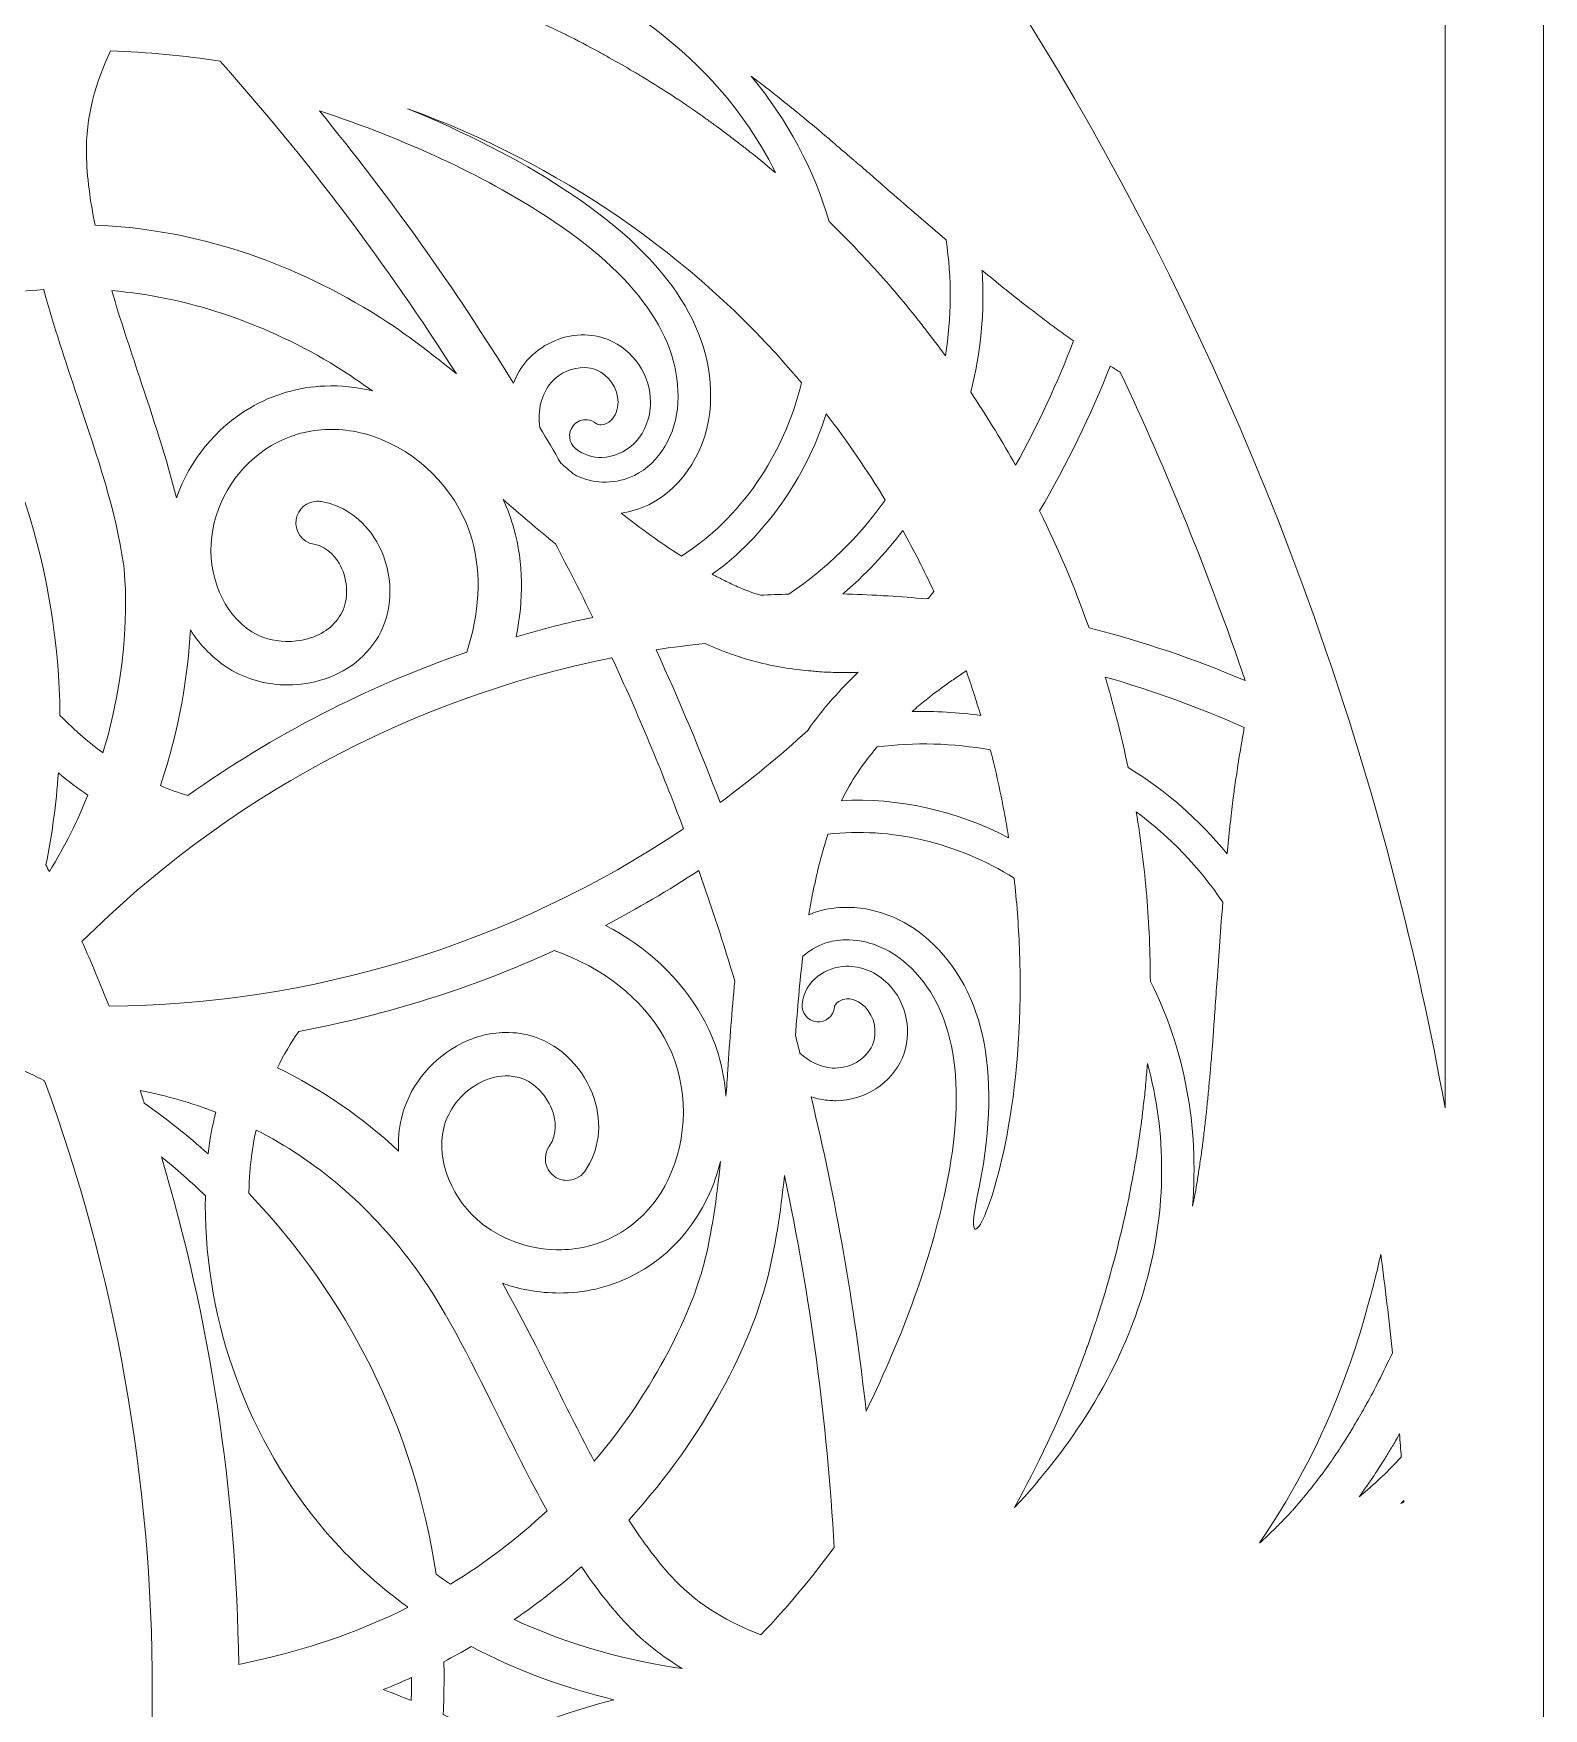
# Model space of a CAD drawing. Header units: millimetres. Extents: x -131 to 670, y -112 to 1620.
# Drawn here: x 578.1 to 670.2, y 1301.1 to 1403.3 of the extents above; entities that cross this region are included whole.
import ezdxf

# ---------------------------------------------------------------- set-up
doc = ezdxf.new("R2010")
doc.units = ezdxf.units.MM
doc.header["$MEASUREMENT"] = 0
doc.layers.add('Layer 3', color=7, linetype='Continuous')

msp = doc.modelspace()

# ---------------------------------------------------------------- linework, layer by layer
at = {"layer": 'Layer 3', "lineweight": 0}
msp.add_lwpolyline([(284.88, 1619.63), (284.88, 1058.4), (670.17, 1058.4), (670.17, 1619.63), (284.88, 1619.63)], dxfattribs=at)
for points, knots in [([(664.17, 1337.73), (662.47, 1347.13), (660.05, 1356.47), (656.89, 1365.67), (642.47, 1407.67), (614.36, 1442.49), (576.86, 1465.25), (576.86, 1465.25), (577.51, 1466.66), (577.51, 1466.66), (577.51, 1466.66), (576.94, 1466.95), (576.94, 1466.95), (576.94, 1466.95), (584.19, 1482.77), (584.19, 1482.77), (584.19, 1482.77), (584.76, 1482.49), (584.76, 1482.49), (584.76, 1482.49), (586.51, 1486.3), (586.51, 1486.3), (586.51, 1486.3), (585.94, 1486.59), (585.94, 1486.59), (585.94, 1486.59), (596.94, 1510.6), (596.94, 1510.6), (606.35, 1505.63), (615.52, 1499.57), (624.23, 1492.56), (624.23, 1492.56), (627.59, 1479.8), (627.59, 1479.8), (627.59, 1479.8), (632.65, 1481.12), (632.65, 1481.12), (632.65, 1481.12), (631.19, 1486.68), (631.19, 1486.68), (643.83, 1475.42), (655.15, 1462.19), (664.17, 1448.13), (664.17, 1448.13), (664.17, 1337.73), (664.17, 1337.73)], [0, 0, 0, 0, 1, 1, 1, 2, 2, 2, 3, 3, 3, 4, 4, 4, 5, 5, 5, 6, 6, 6, 7, 7, 7, 8, 8, 8, 9, 9, 9, 10, 10, 10, 11, 11, 11, 12, 12, 12, 13, 13, 13, 14, 14, 14, 15, 15, 15, 15]), ([(613.19, 1405.34), (617.68, 1402.82), (621.24, 1399.04), (623.34, 1394.77), (623.33, 1394.77), (623.33, 1394.78), (623.32, 1394.78), (622.74, 1395.28), (622.15, 1395.75), (621.55, 1396.22), (621.37, 1396.36), (621.19, 1396.5), (621.01, 1396.64), (620.56, 1396.99), (620.11, 1397.33), (619.65, 1397.66), (619.47, 1397.79), (619.28, 1397.93), (619.1, 1398.06), (618.47, 1398.5), (617.85, 1398.94), (617.21, 1399.36), (617.2, 1399.36), (617.2, 1399.37), (617.19, 1399.37), (616.56, 1399.79), (615.91, 1400.19), (615.26, 1400.59), (615.07, 1400.71), (614.87, 1400.82), (614.67, 1400.94), (614.19, 1401.23), (613.7, 1401.51), (613.2, 1401.78), (613, 1401.9), (612.8, 1402.01), (612.6, 1402.12), (611.93, 1402.48), (611.26, 1402.84), (610.57, 1403.18), (610.57, 1403.19), (610.56, 1403.19), (610.55, 1403.19), (609.87, 1403.53), (609.18, 1403.86), (608.48, 1404.17), (608.27, 1404.27), (608.06, 1404.36), (607.85, 1404.46), (607.33, 1404.69), (606.81, 1404.91), (606.28, 1405.13), (606.07, 1405.21), (605.86, 1405.3), (605.65, 1405.39), (604.93, 1405.67), (604.21, 1405.95), (603.49, 1406.21), (603.48, 1406.21), (603.48, 1406.21), (603.47, 1406.22), (602.75, 1406.48), (602.01, 1406.72), (601.28, 1406.96), (601.06, 1407.03), (600.84, 1407.09), (600.62, 1407.16), (600.07, 1407.33), (599.51, 1407.49), (598.96, 1407.65), (598.74, 1407.71), (598.51, 1407.78), (598.29, 1407.84), (597.54, 1408.04), (596.78, 1408.23), (596.02, 1408.41), (596.01, 1408.41), (596.01, 1408.41), (596.01, 1408.41), (597.32, 1408.59), (598.61, 1408.68), (599.9, 1408.69), (602.06, 1408.71), (604.2, 1408.49), (606.31, 1408.05), (606.76, 1407.95), (607.19, 1407.84), (607.63, 1407.73), (609.49, 1407.14), (611.36, 1406.36), (613.19, 1405.34)], [0, 0, 0, 0, 1, 1, 1, 2, 2, 2, 3, 3, 3, 4, 4, 4, 5, 5, 5, 6, 6, 6, 7, 7, 7, 8, 8, 8, 9, 9, 9, 10, 10, 10, 11, 11, 11, 12, 12, 12, 13, 13, 13, 14, 14, 14, 15, 15, 15, 16, 16, 16, 17, 17, 17, 18, 18, 18, 19, 19, 19, 20, 20, 20, 21, 21, 21, 22, 22, 22, 23, 23, 23, 24, 24, 24, 25, 25, 25, 26, 26, 26, 27, 27, 27, 28, 28, 28, 29, 29, 29, 30, 30, 30, 30]), ([(589.48, 1401.57), (594.82, 1395.56), (599.63, 1389.17), (603.89, 1382.49), (602, 1384.04), (600.13, 1385.44), (598.21, 1386.57), (592.98, 1389.66), (587.49, 1391.33), (581.85, 1391.57), (581.55, 1393.05), (581.35, 1394.5), (581.32, 1395.89), (581.26, 1398.14), (581.9, 1400.3), (582.79, 1402.2), (585.05, 1402.12), (587.28, 1401.9), (589.48, 1401.57)], [0, 0, 0, 0, 1, 1, 1, 2, 2, 2, 3, 3, 3, 4, 4, 4, 5, 5, 5, 6, 6, 6, 6]), ([(633.7, 1383.6), (633.26, 1384.21), (632.8, 1384.81), (632.33, 1385.41), (632.24, 1385.53), (632.14, 1385.65), (632.05, 1385.77), (631.58, 1386.36), (631.11, 1386.94), (630.62, 1387.51), (630.62, 1387.51), (630.62, 1387.51), (630.62, 1387.51), (630.15, 1388.06), (629.68, 1388.59), (629.2, 1389.11), (629.03, 1389.3), (628.86, 1389.48), (628.69, 1389.67), (628.32, 1390.06), (627.95, 1390.45), (627.57, 1390.83), (627.25, 1391.15), (626.94, 1391.47), (626.61, 1391.78), (625.71, 1394.95), (624.07, 1397.98), (621.86, 1400.65), (622.18, 1400.41), (622.51, 1400.16), (622.83, 1399.91), (622.87, 1399.88), (622.9, 1399.86), (622.93, 1399.83), (623.6, 1399.31), (624.28, 1398.77), (624.96, 1398.2), (624.97, 1398.2), (624.97, 1398.2), (624.98, 1398.19), (625.3, 1397.92), (625.63, 1397.65), (625.96, 1397.37), (626, 1397.34), (626.04, 1397.31), (626.08, 1397.27), (626.75, 1396.7), (627.43, 1396.12), (628.12, 1395.53), (628.17, 1395.49), (628.21, 1395.45), (628.26, 1395.41), (628.56, 1395.15), (628.86, 1394.89), (629.16, 1394.63), (629.22, 1394.57), (629.29, 1394.52), (629.35, 1394.46), (629.68, 1394.18), (630.01, 1393.89), (630.34, 1393.6), (630.34, 1393.6), (630.34, 1393.6), (630.34, 1393.6), (631.47, 1392.62), (632.6, 1391.64), (633.74, 1390.66), (633.74, 1390.66), (633.74, 1390.66), (633.74, 1390.66), (634.1, 1388.32), (634.09, 1385.92), (633.7, 1383.6)], [0, 0, 0, 0, 1, 1, 1, 2, 2, 2, 3, 3, 3, 4, 4, 4, 5, 5, 5, 6, 6, 6, 7, 7, 7, 8, 8, 8, 9, 9, 9, 10, 10, 10, 11, 11, 11, 12, 12, 12, 13, 13, 13, 14, 14, 14, 15, 15, 15, 16, 16, 16, 17, 17, 17, 18, 18, 18, 19, 19, 19, 20, 20, 20, 21, 21, 21, 22, 22, 22, 23, 23, 23, 24, 24, 24, 24]), ([(609.32, 1392.13), (614.88, 1388.52), (617.6, 1384.68), (617.39, 1380.73), (617.29, 1378.78), (616.25, 1377.04), (614.74, 1376.3), (614.21, 1376.04), (613.61, 1375.9), (613.01, 1375.89), (612.41, 1375.89), (611.81, 1376), (611.27, 1376.25), (611.18, 1376.29), (611.1, 1376.34), (611.01, 1376.39), (610.76, 1376.61), (610.5, 1376.82), (610.25, 1377.04), (609.84, 1377.77), (609.41, 1378.5), (608.98, 1379.23), (608.81, 1380.24), (609.07, 1381.29), (609.68, 1381.99), (610.19, 1382.57), (610.98, 1382.9), (611.71, 1382.88), (611.95, 1382.87), (612.19, 1382.83), (612.41, 1382.74), (613.18, 1382.43), (613.74, 1381.6), (613.74, 1380.77), (613.74, 1380.32), (613.57, 1379.9), (613.3, 1379.64), (613.15, 1379.5), (612.92, 1379.4), (612.72, 1379.39), (612.6, 1379.38), (612.49, 1379.41), (612.4, 1379.47), (612.24, 1379.6), (612.06, 1379.68), (611.87, 1379.69), (611.55, 1379.72), (611.22, 1379.6), (611.01, 1379.33), (610.66, 1378.91), (610.73, 1378.28), (611.15, 1377.94), (611.64, 1377.54), (612.2, 1377.38), (612.76, 1377.4), (613.48, 1377.42), (614.17, 1377.74), (614.66, 1378.19), (615.33, 1378.82), (615.72, 1379.76), (615.72, 1380.77), (615.72, 1382.41), (614.66, 1383.97), (613.14, 1384.58), (612.62, 1384.79), (612.06, 1384.88), (611.5, 1384.87), (610.27, 1384.83), (609.04, 1384.28), (608.18, 1383.3), (607.83, 1382.89), (607.56, 1382.43), (607.36, 1381.93), (603.81, 1387.69), (599.86, 1393.24), (595.53, 1398.54), (600.81, 1396.79), (605.45, 1394.64), (609.32, 1392.13)], [0, 0, 0, 0, 1, 1, 1, 2, 2, 2, 3, 3, 3, 4, 4, 4, 5, 5, 5, 6, 6, 6, 7, 7, 7, 8, 8, 8, 9, 9, 9, 10, 10, 10, 11, 11, 11, 12, 12, 12, 13, 13, 13, 14, 14, 14, 15, 15, 15, 16, 16, 16, 17, 17, 17, 18, 18, 18, 19, 19, 19, 20, 20, 20, 21, 21, 21, 22, 22, 22, 23, 23, 23, 24, 24, 24, 25, 25, 25, 26, 26, 26, 26]), ([(610.4, 1393.79), (607.6, 1395.61), (604.42, 1397.23), (600.91, 1398.67), (610.07, 1395.34), (618.26, 1389.77), (624.58, 1382.36), (624.67, 1382.26), (624.75, 1382.16), (624.84, 1382.05), (624.87, 1382.02), (624.9, 1381.98), (624.93, 1381.94), (623.86, 1377.56), (621.19, 1373.64), (617.6, 1371.38), (617.6, 1371.38), (617.6, 1371.38), (617.6, 1371.38), (616.7, 1371.95), (615.8, 1372.58), (614.91, 1373.25), (614.89, 1373.27), (614.87, 1373.28), (614.84, 1373.3), (614.55, 1373.52), (614.26, 1373.75), (613.96, 1373.98), (613.96, 1373.98), (613.95, 1373.99), (613.94, 1373.99), (614.52, 1374.09), (615.08, 1374.26), (615.61, 1374.51), (617.75, 1375.57), (619.23, 1377.96), (619.37, 1380.63), (619.62, 1385.34), (616.6, 1389.77), (610.4, 1393.79)], [0, 0, 0, 0, 1, 1, 1, 2, 2, 2, 3, 3, 3, 4, 4, 4, 5, 5, 5, 6, 6, 6, 7, 7, 7, 8, 8, 8, 9, 9, 9, 10, 10, 10, 11, 11, 11, 12, 12, 12, 13, 13, 13, 13]), ([(635.94, 1388.81), (635.94, 1388.81), (635.95, 1388.81), (635.95, 1388.8), (636.4, 1388.43), (636.85, 1388.06), (637.31, 1387.69), (637.34, 1387.67), (637.37, 1387.65), (637.39, 1387.63), (637.82, 1387.28), (638.25, 1386.94), (638.69, 1386.6), (638.85, 1386.48), (639.01, 1386.36), (639.17, 1386.24), (639.48, 1386), (639.78, 1385.77), (640.09, 1385.53), (640.57, 1385.18), (641.04, 1384.84), (641.52, 1384.5), (640.52, 1381.91), (639.34, 1379.38), (637.98, 1376.92), (637.59, 1377.63), (637.17, 1378.33), (636.75, 1379.03), (636.7, 1379.11), (636.65, 1379.19), (636.6, 1379.27), (636.17, 1379.98), (635.72, 1380.68), (635.25, 1381.38), (635.87, 1383.79), (636.1, 1386.31), (635.94, 1388.81)], [0, 0, 0, 0, 1, 1, 1, 2, 2, 2, 3, 3, 3, 4, 4, 4, 5, 5, 5, 6, 6, 6, 7, 7, 7, 8, 8, 8, 9, 9, 9, 10, 10, 10, 11, 11, 11, 12, 12, 12, 12]), ([(583.58, 1370.9), (583.62, 1370.6), (584.26, 1365.68), (582.33, 1359.38), (581.92, 1359.68), (581.51, 1360), (581.11, 1360.35), (580.63, 1360.76), (580.17, 1361.21), (579.71, 1361.66), (579.62, 1370.47), (576.89, 1378.86), (571.89, 1385.93), (571.93, 1386.13), (571.96, 1386.33), (572, 1386.52), (574.26, 1387.14), (576.5, 1387.51), (578.72, 1387.63), (579.32, 1385.43), (580.06, 1383.23), (580.78, 1381.07), (582, 1377.43), (583.15, 1374), (583.58, 1370.9)], [0, 0, 0, 0, 1, 1, 1, 2, 2, 2, 3, 3, 3, 4, 4, 4, 5, 5, 5, 6, 6, 6, 7, 7, 7, 8, 8, 8, 8]), ([(595.86, 1381.75), (594.26, 1381.69), (592.71, 1381.24), (591.28, 1380.41), (589.21, 1379.2), (587.61, 1377.2), (586.81, 1374.93), (586.22, 1377.31), (585.4, 1379.77), (584.55, 1382.32), (583.97, 1384.06), (583.38, 1385.82), (582.87, 1387.57), (587.43, 1387.17), (591.88, 1385.71), (596.2, 1383.16), (597.05, 1382.65), (597.9, 1382.07), (598.77, 1381.45), (597.8, 1381.69), (596.82, 1381.79), (595.86, 1381.75)], [0, 0, 0, 0, 1, 1, 1, 2, 2, 2, 3, 3, 3, 4, 4, 4, 5, 5, 5, 6, 6, 6, 7, 7, 7, 7]), ([(642.46, 1367.01), (641.6, 1369.44), (640.59, 1371.82), (639.45, 1374.13), (641.12, 1376.99), (642.56, 1379.95), (643.76, 1382.97), (643.96, 1382.84), (644.17, 1382.72), (644.37, 1382.59), (647.26, 1376.46), (649.8, 1370.18), (651.99, 1363.78), (648.92, 1365.09), (645.74, 1366.17), (642.46, 1367.01)], [0, 0, 0, 0, 1, 1, 1, 2, 2, 2, 3, 3, 3, 4, 4, 4, 5, 5, 5, 5]), ([(624.16, 1369.06), (623.58, 1369.04), (623, 1369.02), (622.42, 1368.99), (621.95, 1369.14), (621.48, 1369.31), (621.02, 1369.51), (620.76, 1369.63), (620.5, 1369.75), (620.24, 1369.88), (619.99, 1370.01), (619.74, 1370.13), (619.49, 1370.27), (619.49, 1370.27), (619.49, 1370.27), (619.49, 1370.27), (622.7, 1372.59), (625.16, 1376.1), (626.44, 1380.05), (627.74, 1378.36), (628.93, 1376.61), (630.03, 1374.8), (628.44, 1372.55), (626.43, 1370.59), (624.16, 1369.06)], [0, 0, 0, 0, 1, 1, 1, 2, 2, 2, 3, 3, 3, 4, 4, 4, 5, 5, 5, 6, 6, 6, 7, 7, 7, 8, 8, 8, 8]), ([(604.51, 1365.51), (598.4, 1363.42), (592.68, 1360.45), (587.51, 1356.77), (586.95, 1356.94), (586.39, 1357.14), (585.83, 1357.38), (587, 1360.86), (587.52, 1364.16), (587.66, 1366.88), (588.27, 1365.93), (589.07, 1365.11), (590.01, 1364.52), (590.99, 1363.91), (592.16, 1363.57), (593.36, 1363.52), (594.08, 1363.5), (594.8, 1363.58), (595.51, 1363.78), (597.19, 1364.24), (598.53, 1365.3), (599.27, 1366.75), (600.05, 1368.29), (600.02, 1370.29), (599.18, 1371.97), (598.43, 1373.45), (597.14, 1374.45), (595.64, 1374.71), (595.55, 1374.72), (595.46, 1374.73), (595.37, 1374.72), (594.75, 1374.7), (594.22, 1374.25), (594.11, 1373.62), (593.99, 1372.9), (594.47, 1372.22), (595.19, 1372.1), (596.1, 1371.94), (596.6, 1371.2), (596.82, 1370.78), (597.27, 1369.87), (597.31, 1368.73), (596.91, 1367.95), (596.51, 1367.17), (595.76, 1366.59), (594.8, 1366.33), (594.37, 1366.21), (593.92, 1366.16), (593.47, 1366.17), (592.73, 1366.19), (592, 1366.4), (591.41, 1366.76), (589.67, 1367.85), (588.66, 1370.25), (588.96, 1372.58), (589.24, 1374.85), (590.64, 1376.97), (592.61, 1378.12), (593.62, 1378.71), (594.72, 1379.04), (595.86, 1379.1), (596.99, 1379.16), (598.17, 1378.96), (599.32, 1378.49), (601.98, 1377.41), (604.1, 1375.06), (604.84, 1372.37), (605.43, 1370.24), (605.29, 1367.82), (604.51, 1365.51)], [0, 0, 0, 0, 1, 1, 1, 2, 2, 2, 3, 3, 3, 4, 4, 4, 5, 5, 5, 6, 6, 6, 7, 7, 7, 8, 8, 8, 9, 9, 9, 10, 10, 10, 11, 11, 11, 12, 12, 12, 13, 13, 13, 14, 14, 14, 15, 15, 15, 16, 16, 16, 17, 17, 17, 18, 18, 18, 19, 19, 19, 20, 20, 20, 21, 21, 21, 22, 22, 22, 23, 23, 23, 23]), ([(607.39, 1373.07), (607.22, 1373.67), (607, 1374.26), (606.73, 1374.83), (607.78, 1373.92), (608.84, 1373.01), (609.92, 1372.13), (610.7, 1370.65), (611.47, 1369.15), (612.2, 1367.64), (610.62, 1367.31), (609.06, 1366.91), (607.52, 1366.46), (608, 1368.7), (607.97, 1370.96), (607.39, 1373.07)], [0, 0, 0, 0, 1, 1, 1, 2, 2, 2, 3, 3, 3, 4, 4, 4, 5, 5, 5, 5]), ([(629.81, 1368.97), (629.02, 1369.02), (628.23, 1369.05), (627.44, 1369.07), (628.8, 1370.22), (630.03, 1371.52), (631.11, 1372.94), (631.44, 1372.34), (631.76, 1371.73), (632.08, 1371.12), (632.08, 1371.11), (632.08, 1371.1), (632.09, 1371.09), (632.4, 1370.47), (632.71, 1369.85), (633, 1369.22), (632.89, 1369.08), (632.79, 1368.94), (632.68, 1368.8), (632.62, 1368.79), (632.57, 1368.78), (632.51, 1368.77), (631.75, 1368.84), (630.98, 1368.9), (630.21, 1368.95), (630.08, 1368.96), (629.94, 1368.96), (629.81, 1368.97)], [0, 0, 0, 0, 1, 1, 1, 2, 2, 2, 3, 3, 3, 4, 4, 4, 5, 5, 5, 6, 6, 6, 7, 7, 7, 8, 8, 8, 9, 9, 9, 9]), ([(624.82, 1364.44), (624.83, 1364.44), (624.83, 1364.44), (624.84, 1364.44), (625.06, 1364.41), (625.29, 1364.39), (625.52, 1364.37), (625.64, 1364.36), (625.77, 1364.35), (625.9, 1364.34), (626.08, 1364.32), (626.26, 1364.31), (626.44, 1364.3), (626.63, 1364.3), (626.82, 1364.29), (627.01, 1364.28), (627.14, 1364.28), (627.28, 1364.28), (627.41, 1364.28), (627.74, 1364.27), (628.07, 1364.28), (628.39, 1364.29), (627.29, 1363.25), (626.23, 1362.07), (625.31, 1360.75), (623.59, 1359.17), (621.8, 1357.7), (619.96, 1356.34), (618.77, 1359.49), (617.46, 1362.6), (616.06, 1365.66), (617.05, 1365.82), (618.05, 1365.94), (619.05, 1366.05), (619.17, 1366), (619.29, 1365.94), (619.41, 1365.89), (619.71, 1365.75), (620.02, 1365.63), (620.32, 1365.52), (620.6, 1365.41), (620.89, 1365.32), (621.17, 1365.23), (621.17, 1365.23), (621.17, 1365.23), (621.17, 1365.23), (621.17, 1365.23), (621.18, 1365.2), (621.18, 1365.2), (621.19, 1365.21), (621.2, 1365.21), (621.21, 1365.22), (621.21, 1365.22), (621.21, 1365.21), (621.21, 1365.21), (622.41, 1364.83), (623.62, 1364.58), (624.82, 1364.44)], [0, 0, 0, 0, 1, 1, 1, 2, 2, 2, 3, 3, 3, 4, 4, 4, 5, 5, 5, 6, 6, 6, 7, 7, 7, 8, 8, 8, 9, 9, 9, 10, 10, 10, 11, 11, 11, 12, 12, 12, 13, 13, 13, 14, 14, 14, 15, 15, 15, 16, 16, 16, 17, 17, 17, 18, 18, 18, 19, 19, 19, 19]), ([(613.37, 1365.18), (614.95, 1361.76), (616.41, 1358.29), (617.73, 1354.75), (607.18, 1347.65), (594.95, 1344.03), (582.7, 1343.92), (582.18, 1345.25), (581.63, 1346.57), (581.05, 1347.87), (589.75, 1356.51), (600.91, 1362.67), (613.37, 1365.18)], [0, 0, 0, 0, 1, 1, 1, 2, 2, 2, 3, 3, 3, 4, 4, 4, 4]), ([(635.43, 1363.02), (635.44, 1363.02), (635.44, 1363.01), (635.44, 1363.01), (635.58, 1362.56), (635.72, 1362.11), (635.86, 1361.66), (634.47, 1361.85), (633.07, 1361.93), (631.67, 1361.89), (631.67, 1361.9), (631.67, 1361.9), (631.67, 1361.9), (631.94, 1362.13), (632.2, 1362.35), (632.47, 1362.57), (632.49, 1362.58), (632.51, 1362.6), (632.53, 1362.62), (633.06, 1363.04), (633.58, 1363.42), (634.09, 1363.78), (634.14, 1363.81), (634.2, 1363.85), (634.25, 1363.89), (634.5, 1364.06), (634.74, 1364.22), (634.97, 1364.37), (634.97, 1364.37), (634.98, 1364.37), (634.98, 1364.37), (635.13, 1363.92), (635.29, 1363.47), (635.43, 1363.02)], [0, 0, 0, 0, 1, 1, 1, 2, 2, 2, 3, 3, 3, 4, 4, 4, 5, 5, 5, 6, 6, 6, 7, 7, 7, 8, 8, 8, 9, 9, 9, 10, 10, 10, 11, 11, 11, 11]), ([(651.6, 1359.02), (651.56, 1358.77), (651.53, 1358.52), (651.49, 1358.26), (651.43, 1357.88), (651.37, 1357.49), (651.32, 1357.1), (651.3, 1356.95), (651.28, 1356.8), (651.26, 1356.65), (651.2, 1356.16), (651.14, 1355.67), (651.08, 1355.17), (651.07, 1355.08), (651.06, 1354.99), (651.05, 1354.9), (650.99, 1354.34), (650.93, 1353.78), (650.88, 1353.22), (649.17, 1355.31), (647.12, 1357.1), (644.84, 1358.49), (644.84, 1358.49), (644.84, 1358.49), (644.84, 1358.49), (644.65, 1359.41), (644.44, 1360.32), (644.22, 1361.22), (644.21, 1361.24), (644.21, 1361.26), (644.2, 1361.28), (644.1, 1361.68), (643.99, 1362.09), (643.88, 1362.49), (643.86, 1362.55), (643.85, 1362.6), (643.84, 1362.66), (643.71, 1363.11), (643.58, 1363.56), (643.45, 1364), (646.36, 1363.17), (649.2, 1362.14), (651.93, 1360.92), (651.88, 1360.65), (651.83, 1360.37), (651.79, 1360.1), (651.72, 1359.74), (651.66, 1359.38), (651.6, 1359.02)], [0, 0, 0, 0, 1, 1, 1, 2, 2, 2, 3, 3, 3, 4, 4, 4, 5, 5, 5, 6, 6, 6, 7, 7, 7, 8, 8, 8, 9, 9, 9, 10, 10, 10, 11, 11, 11, 12, 12, 12, 13, 13, 13, 14, 14, 14, 15, 15, 15, 16, 16, 16, 16]), ([(627.36, 1356.46), (627.36, 1356.46), (627.36, 1356.46), (627.36, 1356.46), (627.95, 1357.66), (628.7, 1358.76), (629.54, 1359.74), (631.83, 1360.03), (634.17, 1359.97), (636.44, 1359.56), (636.79, 1358.24), (637.08, 1356.9), (637.33, 1355.55), (637.33, 1355.55), (637.33, 1355.55), (637.33, 1355.55), (637.41, 1355.1), (637.49, 1354.65), (637.56, 1354.2), (634.37, 1355.85), (630.8, 1356.66), (627.36, 1356.46)], [0, 0, 0, 0, 1, 1, 1, 2, 2, 2, 3, 3, 3, 4, 4, 4, 5, 5, 5, 6, 6, 6, 7, 7, 7, 7]), ([(578.85, 1352.54), (579.23, 1354.38), (579.48, 1356.26), (579.61, 1358.16), (580.19, 1357.67), (580.79, 1357.21), (581.41, 1356.79), (580.8, 1355.27), (580.03, 1353.7), (579.06, 1352.13), (578.99, 1352.26), (578.92, 1352.4), (578.85, 1352.54)], [0, 0, 0, 0, 1, 1, 1, 2, 2, 2, 3, 3, 3, 4, 4, 4, 4]), ([(638.26, 1345.02), (638.26, 1344.35), (638.25, 1343.69), (638.22, 1343.02), (637.93, 1335.33), (635.99, 1330.18), (635.52, 1330.32), (635.36, 1330.37), (635.37, 1331), (635.65, 1332.32), (637.19, 1339.54), (636.19, 1344.81), (632.68, 1347.97), (631.2, 1349.31), (629.29, 1350.01), (627.47, 1349.95), (626.87, 1349.93), (626.27, 1349.83), (625.71, 1349.63), (625.59, 1349.59), (625.48, 1349.54), (625.37, 1349.5), (625.45, 1349.96), (625.53, 1350.41), (625.62, 1350.86), (625.68, 1351.14), (625.74, 1351.41), (625.8, 1351.68), (625.83, 1351.83), (625.87, 1351.98), (625.9, 1352.13), (625.98, 1352.47), (626.07, 1352.81), (626.16, 1353.14), (626.18, 1353.2), (626.19, 1353.26), (626.21, 1353.32), (626.32, 1353.69), (626.43, 1354.05), (626.54, 1354.41), (626.54, 1354.41), (626.54, 1354.41), (626.54, 1354.41), (630.36, 1354.87), (634.45, 1353.89), (637.89, 1351.74), (638.05, 1350.32), (638.16, 1348.89), (638.22, 1347.45), (638.22, 1347.43), (638.22, 1347.4), (638.22, 1347.38), (638.25, 1346.71), (638.26, 1346.04), (638.26, 1345.37), (638.26, 1345.25), (638.26, 1345.14), (638.26, 1345.02)], [0, 0, 0, 0, 1, 1, 1, 2, 2, 2, 3, 3, 3, 4, 4, 4, 5, 5, 5, 6, 6, 6, 7, 7, 7, 8, 8, 8, 9, 9, 9, 10, 10, 10, 11, 11, 11, 12, 12, 12, 13, 13, 13, 14, 14, 14, 15, 15, 15, 16, 16, 16, 17, 17, 17, 18, 18, 18, 19, 19, 19, 19]), ([(650.27, 1345.48), (650.27, 1345.48), (650.27, 1345.48), (650.27, 1345.48), (650.26, 1345.42), (650.26, 1345.36), (650.25, 1345.29), (650.21, 1344.71), (650.17, 1344.12), (650.13, 1343.54), (650.11, 1343.3), (650.1, 1343.05), (650.08, 1342.81), (650.05, 1342.4), (650.02, 1341.99), (649.99, 1341.58), (649.97, 1341.29), (649.94, 1341), (649.92, 1340.71), (649.89, 1340.36), (649.86, 1340), (649.83, 1339.66), (649.8, 1339.35), (649.77, 1339.05), (649.75, 1338.74), (649.71, 1338.42), (649.68, 1338.1), (649.65, 1337.78), (649.62, 1337.47), (649.59, 1337.16), (649.55, 1336.86), (649.52, 1336.55), (649.48, 1336.25), (649.44, 1335.94), (649.41, 1335.64), (649.37, 1335.34), (649.33, 1335.05), (649.29, 1334.74), (649.24, 1334.43), (649.19, 1334.13), (649.15, 1333.86), (649.11, 1333.58), (649.07, 1333.31), (648.98, 1332.77), (648.88, 1332.25), (648.78, 1331.73), (648.78, 1331.73), (648.77, 1331.72), (648.77, 1331.72), (649.17, 1336.58), (648.28, 1341.38), (646.2, 1345.44), (646.2, 1346.3), (646.18, 1347.15), (646.14, 1348), (646.14, 1348.02), (646.14, 1348.04), (646.14, 1348.07), (646.1, 1348.92), (646.05, 1349.77), (645.98, 1350.62), (645.98, 1350.63), (645.98, 1350.64), (645.98, 1350.65), (645.83, 1352.37), (645.62, 1354.08), (645.34, 1355.78), (647.39, 1354.27), (649.18, 1352.39), (650.62, 1350.27), (650.62, 1350.27), (650.62, 1350.26), (650.62, 1350.26), (650.49, 1348.66), (650.38, 1347.07), (650.27, 1345.48)], [0, 0, 0, 0, 1, 1, 1, 2, 2, 2, 3, 3, 3, 4, 4, 4, 5, 5, 5, 6, 6, 6, 7, 7, 7, 8, 8, 8, 9, 9, 9, 10, 10, 10, 11, 11, 11, 12, 12, 12, 13, 13, 13, 14, 14, 14, 15, 15, 15, 16, 16, 16, 17, 17, 17, 18, 18, 18, 19, 19, 19, 20, 20, 20, 21, 21, 21, 22, 22, 22, 23, 23, 23, 24, 24, 24, 25, 25, 25, 25]), ([(620.86, 1345.46), (620.68, 1343.65), (620.56, 1341.83), (620.43, 1340.03), (620.4, 1339.49), (620.36, 1338.96), (620.32, 1338.44), (620.19, 1340.16), (619.7, 1341.84), (618.86, 1343.32), (617.54, 1345.64), (615.48, 1347.54), (612.97, 1348.85), (614.91, 1349.87), (616.81, 1350.98), (618.66, 1352.2), (619.45, 1349.97), (620.18, 1347.72), (620.86, 1345.46)], [0, 0, 0, 0, 1, 1, 1, 2, 2, 2, 3, 3, 3, 4, 4, 4, 5, 5, 5, 6, 6, 6, 6]), ([(633.71, 1332.73), (632.8, 1328.45), (631.16, 1323.92), (628.87, 1319.22), (628.15, 1325.72), (627.03, 1332.12), (625.51, 1338.4), (625.88, 1338.28), (626.27, 1338.2), (626.66, 1338.17), (626.78, 1338.16), (626.9, 1338.16), (627.02, 1338.16), (628.78, 1338.18), (630.41, 1339.22), (631.08, 1340.77), (631.72, 1342.27), (631.36, 1344.13), (630.21, 1345.29), (629.5, 1346), (628.56, 1346.39), (627.63, 1346.36), (626.45, 1346.32), (625.11, 1345.5), (624.97, 1344.05), (624.92, 1343.51), (625.31, 1343.02), (625.86, 1342.97), (626.4, 1342.92), (626.89, 1343.31), (626.94, 1343.86), (626.97, 1344.14), (627.37, 1344.36), (627.7, 1344.37), (628.07, 1344.39), (628.48, 1344.2), (628.8, 1343.88), (629.39, 1343.3), (629.58, 1342.32), (629.25, 1341.55), (628.88, 1340.68), (627.83, 1340.08), (626.8, 1340.15), (626.1, 1340.2), (625.39, 1340.54), (624.83, 1341.06), (624.74, 1341.42), (624.66, 1341.77), (624.56, 1342.13), (624.68, 1343.75), (624.82, 1345.38), (625.01, 1346.97), (625.41, 1347.31), (625.86, 1347.59), (626.35, 1347.76), (626.75, 1347.89), (627.17, 1347.96), (627.6, 1347.97), (628.89, 1348), (630.27, 1347.48), (631.36, 1346.49), (634.3, 1343.85), (635.09, 1339.22), (633.71, 1332.73)], [0, 0, 0, 0, 1, 1, 1, 2, 2, 2, 3, 3, 3, 4, 4, 4, 5, 5, 5, 6, 6, 6, 7, 7, 7, 8, 8, 8, 9, 9, 9, 10, 10, 10, 11, 11, 11, 12, 12, 12, 13, 13, 13, 14, 14, 14, 15, 15, 15, 16, 16, 16, 17, 17, 17, 18, 18, 18, 19, 19, 19, 20, 20, 20, 21, 21, 21, 21]), ([(616.56, 1342.02), (617.94, 1339.59), (618.1, 1336.43), (616.99, 1333.78), (616.02, 1331.49), (614.25, 1329.9), (611.99, 1329.3), (611.43, 1329.16), (610.86, 1329.08), (610.29, 1329.07), (608.58, 1329.03), (606.84, 1329.58), (605.48, 1330.63), (603.62, 1332.08), (602.65, 1334.48), (603.11, 1336.48), (603.36, 1337.57), (604.15, 1338.6), (605.19, 1339.19), (605.73, 1339.5), (606.3, 1339.66), (606.86, 1339.67), (607.19, 1339.68), (607.52, 1339.63), (607.83, 1339.53), (608.67, 1339.26), (609.44, 1338.43), (609.76, 1337.47), (609.91, 1337.01), (610.09, 1336.14), (609.55, 1335.39), (609.13, 1334.79), (609.27, 1333.96), (609.86, 1333.54), (610.09, 1333.38), (610.34, 1333.3), (610.6, 1333.3), (611.02, 1333.29), (611.44, 1333.48), (611.71, 1333.85), (612.59, 1335.1), (612.8, 1336.72), (612.28, 1338.3), (611.69, 1340.08), (610.3, 1341.51), (608.65, 1342.05), (608.07, 1342.24), (607.47, 1342.33), (606.86, 1342.32), (605.86, 1342.31), (604.84, 1342.03), (603.89, 1341.49), (602.2, 1340.54), (600.95, 1338.89), (600.53, 1337.08), (600.38, 1336.43), (600.33, 1335.75), (600.36, 1335.08), (598.13, 1337.17), (595.66, 1338.86), (592.97, 1340.16), (593.35, 1340.95), (593.78, 1341.7), (594.28, 1342.39), (599.61, 1343.38), (604.85, 1345.02), (609.85, 1347.32), (612.76, 1346.31), (615.21, 1344.4), (616.56, 1342.02)], [0, 0, 0, 0, 1, 1, 1, 2, 2, 2, 3, 3, 3, 4, 4, 4, 5, 5, 5, 6, 6, 6, 7, 7, 7, 8, 8, 8, 9, 9, 9, 10, 10, 10, 11, 11, 11, 12, 12, 12, 13, 13, 13, 14, 14, 14, 15, 15, 15, 16, 16, 16, 17, 17, 17, 18, 18, 18, 19, 19, 19, 20, 20, 20, 21, 21, 21, 22, 22, 22, 23, 23, 23, 23]), ([(577.33, 1302.17), (577.33, 1313.83), (575.35, 1325.17), (571.55, 1335.83), (571.8, 1336.25), (572.06, 1336.66), (572.33, 1337.07), (572.52, 1337.36), (572.7, 1337.64), (572.89, 1337.92), (573.59, 1338.98), (574.33, 1340.02), (575.09, 1341.03), (576.35, 1340.54), (577.58, 1339.98), (578.77, 1339.37), (583.08, 1327.62), (585.34, 1315.07), (585.34, 1302.18), (585.34, 1289.89), (583.28, 1277.91), (579.35, 1266.63), (577.91, 1265.86), (576.41, 1265.17), (574.87, 1264.58), (573.77, 1266.05), (572.74, 1267.57), (571.76, 1269.14), (575.42, 1279.62), (577.33, 1290.75), (577.33, 1302.17)], [0, 0, 0, 0, 1, 1, 1, 2, 2, 2, 3, 3, 3, 4, 4, 4, 5, 5, 5, 6, 6, 6, 7, 7, 7, 8, 8, 8, 9, 9, 9, 10, 10, 10, 10]), ([(645.36, 1334.8), (645.4, 1335.07), (645.44, 1335.34), (645.48, 1335.61), (645.53, 1335.98), (645.59, 1336.34), (645.64, 1336.71), (645.68, 1337), (645.71, 1337.28), (645.74, 1337.57), (645.78, 1337.93), (645.83, 1338.29), (645.87, 1338.65), (645.91, 1339.06), (645.94, 1339.48), (645.98, 1339.9), (645.99, 1340.08), (646.01, 1340.25), (646.02, 1340.43), (647.19, 1336.23), (647.2, 1331.53), (645.93, 1327.02), (644.35, 1321.38), (641.18, 1316.82), (637.91, 1313.34), (639.34, 1315.92), (640.6, 1318.6), (641.68, 1321.35), (641.68, 1321.36), (641.69, 1321.38), (641.7, 1321.4), (641.89, 1321.9), (642.08, 1322.41), (642.27, 1322.92), (642.3, 1323), (642.33, 1323.09), (642.36, 1323.17), (642.53, 1323.66), (642.7, 1324.15), (642.86, 1324.64), (642.9, 1324.73), (642.93, 1324.83), (642.96, 1324.92), (643.62, 1326.97), (644.19, 1329.05), (644.66, 1331.16), (644.7, 1331.35), (644.74, 1331.55), (644.79, 1331.75), (644.87, 1332.14), (644.95, 1332.53), (645.02, 1332.93), (645.07, 1333.18), (645.12, 1333.42), (645.16, 1333.67), (645.23, 1334.05), (645.29, 1334.42), (645.36, 1334.8)], [0, 0, 0, 0, 1, 1, 1, 2, 2, 2, 3, 3, 3, 4, 4, 4, 5, 5, 5, 6, 6, 6, 7, 7, 7, 8, 8, 8, 9, 9, 9, 10, 10, 10, 11, 11, 11, 12, 12, 12, 13, 13, 13, 14, 14, 14, 15, 15, 15, 16, 16, 16, 17, 17, 17, 18, 18, 18, 19, 19, 19, 19]), ([(588.74, 1334.92), (587.51, 1336.02), (586.21, 1337.05), (584.85, 1338.01), (584.77, 1338.26), (584.68, 1338.52), (584.6, 1338.78), (586.2, 1338.47), (587.74, 1338.02), (589.21, 1337.46), (589, 1336.63), (588.84, 1335.78), (588.74, 1334.92)], [0, 0, 0, 0, 1, 1, 1, 2, 2, 2, 3, 3, 3, 4, 4, 4, 4]), ([(601.19, 1328.23), (603.06, 1325.74), (604.67, 1322.49), (606.37, 1319.06), (607.35, 1317.08), (608.34, 1315.07), (609.42, 1313.15), (607.61, 1311.45), (605.64, 1309.96), (603.52, 1308.67), (603.23, 1308.86), (602.94, 1309.07), (602.65, 1309.27), (601.31, 1318.21), (597.2, 1326.26), (591.23, 1332.51), (591.24, 1332.92), (591.25, 1333.33), (591.28, 1333.74), (591.35, 1334.64), (591.48, 1335.52), (591.67, 1336.37), (595.33, 1334.51), (598.52, 1331.8), (601.19, 1328.23)], [0, 0, 0, 0, 1, 1, 1, 2, 2, 2, 3, 3, 3, 4, 4, 4, 5, 5, 5, 6, 6, 6, 7, 7, 7, 8, 8, 8, 8]), ([(595.91, 1311.88), (597.37, 1310.17), (599.05, 1308.63), (600.91, 1307.28), (600.91, 1307.27), (600.91, 1307.25), (600.91, 1307.24), (598.2, 1305.88), (595.28, 1304.84), (592.14, 1304.12), (592.14, 1304.12), (590.61, 1303.76), (590.61, 1303.76), (590.46, 1314.4), (588.86, 1324.8), (585.89, 1334.74), (586.82, 1333.99), (587.72, 1333.19), (588.58, 1332.36), (588.58, 1332.18), (588.57, 1332), (588.57, 1331.82), (588.57, 1324.57), (591.19, 1317.41), (595.91, 1311.88)], [0, 0, 0, 0, 1, 1, 1, 2, 2, 2, 3, 3, 3, 4, 4, 4, 5, 5, 5, 6, 6, 6, 7, 7, 7, 8, 8, 8, 8]), ([(618.97, 1328.17), (618.26, 1325.43), (616.09, 1320.64), (612.29, 1316.17), (611.48, 1317.69), (610.69, 1319.26), (609.92, 1320.82), (608.85, 1322.99), (607.81, 1325.08), (606.69, 1327.02), (607.89, 1326.6), (609.16, 1326.4), (610.42, 1326.43), (611.18, 1326.45), (611.93, 1326.55), (612.66, 1326.74), (615.73, 1327.55), (618.13, 1329.69), (619.43, 1332.76), (619.66, 1333.31), (619.84, 1333.88), (619.99, 1334.46), (619.76, 1332.21), (619.46, 1330.09), (618.97, 1328.17)], [0, 0, 0, 0, 1, 1, 1, 2, 2, 2, 3, 3, 3, 4, 4, 4, 5, 5, 5, 6, 6, 6, 7, 7, 7, 8, 8, 8, 8]), ([(622.45, 1305.58), (620.56, 1306.3), (618.68, 1307.36), (617.2, 1308.92), (617.2, 1308.92), (617.2, 1308.92), (617.2, 1308.92), (616.19, 1309.99), (615.26, 1311.23), (614.39, 1312.58), (619.21, 1317.85), (621.86, 1323.49), (622.81, 1327.18), (623.33, 1329.2), (623.65, 1331.35), (623.89, 1333.6), (625.47, 1326.17), (626.48, 1318.59), (626.92, 1310.9), (625.55, 1309.05), (624.06, 1307.27), (622.45, 1305.58)], [0, 0, 0, 0, 1, 1, 1, 2, 2, 2, 3, 3, 3, 4, 4, 4, 5, 5, 5, 6, 6, 6, 7, 7, 7, 7]), ([(660.12, 1321.05), (660.12, 1321.05), (660.12, 1321.05), (660.12, 1321.05), (659.88, 1320.57), (659.64, 1320.12), (659.39, 1319.67), (659.32, 1319.54), (659.25, 1319.43), (659.19, 1319.31), (658.98, 1318.94), (658.77, 1318.58), (658.56, 1318.23), (658.51, 1318.15), (658.47, 1318.07), (658.42, 1317.99), (658.16, 1317.56), (657.89, 1317.15), (657.63, 1316.74), (657.59, 1316.69), (657.55, 1316.63), (657.51, 1316.57), (657.27, 1316.22), (657.03, 1315.88), (656.79, 1315.54), (656.74, 1315.47), (656.68, 1315.4), (656.63, 1315.33), (656.06, 1314.57), (655.48, 1313.85), (654.88, 1313.19), (654.85, 1313.15), (654.81, 1313.11), (654.77, 1313.07), (654.48, 1312.74), (654.18, 1312.43), (653.88, 1312.14), (653.87, 1312.13), (653.87, 1312.12), (653.86, 1312.11), (653.53, 1311.79), (653.2, 1311.48), (652.87, 1311.19), (652.87, 1311.19), (652.87, 1311.19), (652.86, 1311.19), (657.48, 1317.88), (659.14, 1324.34), (659.87, 1327.19), (660.01, 1327.72), (660.14, 1328.26), (660.25, 1328.79), (660.52, 1326.79), (660.76, 1324.79), (660.96, 1322.78), (660.69, 1322.2), (660.41, 1321.62), (660.12, 1321.05)], [0, 0, 0, 0, 1, 1, 1, 2, 2, 2, 3, 3, 3, 4, 4, 4, 5, 5, 5, 6, 6, 6, 7, 7, 7, 8, 8, 8, 9, 9, 9, 10, 10, 10, 11, 11, 11, 12, 12, 12, 13, 13, 13, 14, 14, 14, 15, 15, 15, 16, 16, 16, 17, 17, 17, 18, 18, 18, 19, 19, 19, 19]), ([(659.16, 1314.18), (659.09, 1314.12), (659.01, 1314.06), (658.93, 1314), (658.95, 1314.01), (658.96, 1314.03), (658.97, 1314.05), (659.09, 1314.21), (659.2, 1314.36), (659.31, 1314.52), (659.42, 1314.68), (659.53, 1314.85), (659.65, 1315.01), (659.74, 1315.14), (659.83, 1315.27), (659.91, 1315.41), (660.11, 1315.7), (660.3, 1316), (660.49, 1316.31), (660.56, 1316.42), (660.63, 1316.54), (660.7, 1316.65), (660.83, 1316.87), (660.97, 1317.09), (661.1, 1317.32), (661.17, 1317.45), (661.25, 1317.57), (661.32, 1317.7), (661.35, 1317.75), (661.37, 1317.8), (661.4, 1317.84), (661.43, 1317.37), (661.47, 1316.89), (661.5, 1316.42), (660.75, 1315.6), (659.96, 1314.86), (659.16, 1314.18)], [0, 0, 0, 0, 1, 1, 1, 2, 2, 2, 3, 3, 3, 4, 4, 4, 5, 5, 5, 6, 6, 6, 7, 7, 7, 8, 8, 8, 9, 9, 9, 10, 10, 10, 11, 11, 11, 12, 12, 12, 12]), ([(661.66, 1313.77), (661.66, 1313.74), (661.66, 1313.71), (661.66, 1313.68), (661.6, 1313.65), (661.54, 1313.62), (661.47, 1313.59), (661.53, 1313.64), (661.59, 1313.71), (661.66, 1313.77)], [0, 0, 0, 0, 1, 1, 1, 2, 2, 2, 3, 3, 3, 3]), ([(611.51, 1309.73), (612.37, 1308.46), (613.3, 1307.26), (614.31, 1306.19), (615.33, 1305.12), (616.47, 1304.24), (617.66, 1303.52), (614.47, 1303.99), (610.89, 1304.89), (607.41, 1306.51), (608.89, 1307.53), (610.26, 1308.61), (611.51, 1309.73)], [0, 0, 0, 0, 1, 1, 1, 2, 2, 2, 3, 3, 3, 4, 4, 4, 4]), ([(603.12, 1303.94), (603.69, 1304.24), (604.25, 1304.54), (604.79, 1304.86), (607.44, 1303.46), (610.35, 1302.38), (613.49, 1301.62), (610.94, 1300.97), (608.55, 1300.1), (606.33, 1299.02), (605.29, 1299.62), (604.2, 1300.18), (603.08, 1300.71), (603.11, 1301.42), (603.13, 1302.13), (603.13, 1302.85), (603.13, 1303.21), (603.13, 1303.58), (603.12, 1303.94)], [0, 0, 0, 0, 1, 1, 1, 2, 2, 2, 3, 3, 3, 4, 4, 4, 5, 5, 5, 6, 6, 6, 6]), ([(601.13, 1301.57), (600.56, 1301.8), (600, 1302.02), (599.41, 1302.24), (600.01, 1302.47), (600.58, 1302.72), (601.15, 1302.98), (601.15, 1302.94), (601.15, 1302.89), (601.15, 1302.85), (601.15, 1302.42), (601.14, 1301.99), (601.13, 1301.57)], [0, 0, 0, 0, 1, 1, 1, 2, 2, 2, 3, 3, 3, 4, 4, 4, 4])]:
    msp.add_open_spline(points, degree=3, knots=knots, dxfattribs=at)

doc.saveas('drawing.dxf')
